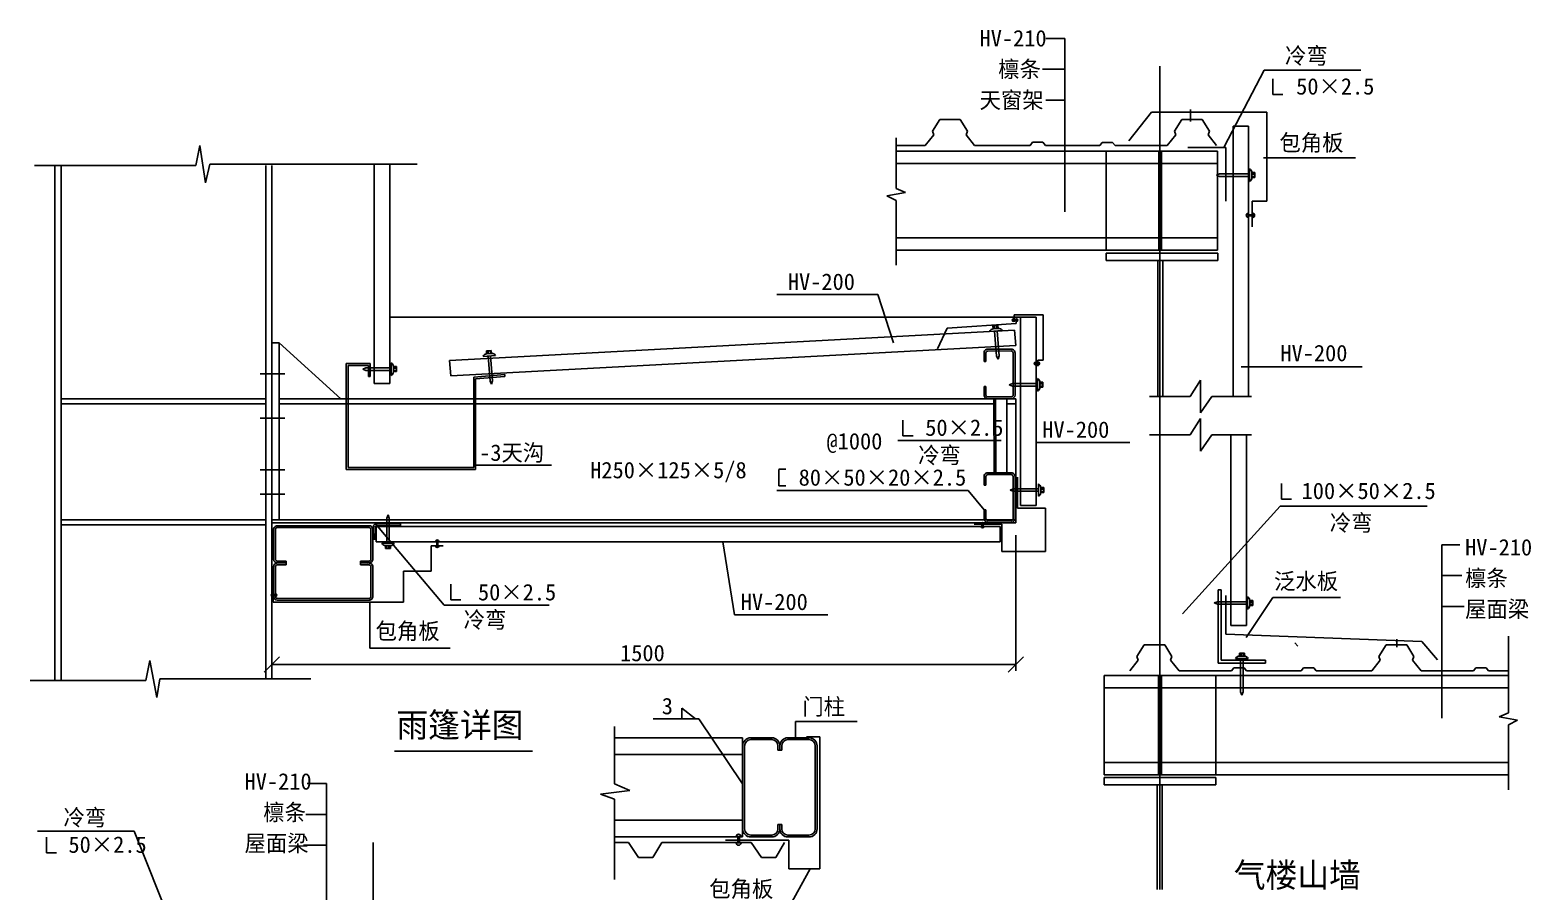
# Model space of a CAD drawing. Header units: metres. Extents: x -4917 to -2496, y 3037 to 6000.
# Drawn here: x -4917 to -2496, y 4609 to 6000 of the extents above; entities that cross this region are included whole.
import ezdxf

# ---------------------------------------------------------------- set-up
doc = ezdxf.new("R2010")
doc.units = ezdxf.units.M

# ---------------------------------------------------------------- blocks, each defined once
blk = doc.blocks.new('_ARCHTICK')
at = {"color": 6, "linetype": 'ByBlock'}
blk.add_lwpolyline([(-1.24, -1.24), (1.24, 1.24)], dxfattribs=at)

msp = doc.modelspace()

# ---------------------------------------------------------------- linework, layer by layer
for p, q in [((-3278.11, 5986.21), (-3247.69, 5986.21)), ((-3247.69, 5986.21), (-3247.69, 5706.22)), ((-3283.6, 5936.35), (-3247.69, 5936.35)), ((-3094.57, 4612.99), (-3094.57, 5941.5)), ((-2926.18, 5934.73), (-2990.85, 5811.05)), ((-2770.04, 5934.73), (-2926.18, 5934.73)), ((-2912.22, 5921.21), (-2912.22, 5895.92)), ((-3278.11, 5886.48), (-3247.69, 5886.48)), ((-2912.22, 5895.92), (-2895.91, 5895.92)), ((-3107.69, 5867.13), (-3144.36, 5821.14)), ((-3107.69, 5867.13), (-2921.65, 5867.13)), ((-3044.94, 5871.68), (-3044.94, 5852)), ((-2921.65, 5867.13), (-2921.65, 5723.55)), ((-3461.11, 5836.64), (-3449.4, 5855.26)), ((-3458.91, 5830.81), (-3461.11, 5836.64)), ((-3416.34, 5855.26), (-3449.4, 5855.26)), ((-3404.64, 5836.64), (-3416.34, 5855.26)), ((-3406.84, 5830.81), (-3404.64, 5836.64)), ((-3070.74, 5836.64), (-3059.03, 5855.26)), ((-3068.54, 5830.81), (-3070.74, 5836.64)), ((-3025.97, 5855.26), (-3059.03, 5855.26)), ((-3014.26, 5836.64), (-3025.97, 5855.26)), ((-3016.46, 5830.81), (-3014.26, 5836.64)), ((-2976.21, 5844.42), (-2976.21, 5408.57)), ((-2951.21, 5844.42), (-2976.21, 5844.42)), ((-2951.21, 5844.42), (-2951.21, 5408.57)), ((-4649.42, 5781.23), (-4643.15, 5813.37)), ((-4643.15, 5813.37), (-4633.58, 5753.34)), ((-3519.53, 5825.82), (-3519.53, 5744.12)), ((-3472.7, 5813.26), (-3519.53, 5813.26)), ((-3472.7, 5813.26), (-3458.91, 5830.81)), ((-3393.2, 5813.44), (-3406.84, 5830.81)), ((-3303.53, 5813.44), (-3393.2, 5813.44)), ((-3303.53, 5813.44), (-3299.59, 5818.56)), ((-3283.06, 5818.56), (-3299.59, 5818.56)), ((-3279.05, 5813.35), (-3283.06, 5818.56)), ((-3191.07, 5813.35), (-3279.05, 5813.35)), ((-3191.07, 5813.35), (-3187.14, 5818.47)), ((-3170.6, 5818.47), (-3187.14, 5818.47)), ((-3166.59, 5813.26), (-3170.6, 5818.47)), ((-3082.32, 5813.26), (-3166.59, 5813.26)), ((-3082.32, 5813.26), (-3068.54, 5830.81)), ((-3002.96, 5813.61), (-3016.46, 5830.81)), ((-3001.1, 5804.42), (-3519.53, 5804.42)), ((-3181.03, 5804.42), (-3181.03, 5644.42)), ((-3096.18, 5804.42), (-3096.18, 5644.42)), ((-3091.62, 5804.42), (-3091.62, 5644.42)), ((-3048.98, 5809.92), (-2988.1, 5809.92)), ((-3001.1, 5804.42), (-3001.1, 5644.42)), ((-2988.1, 5809.92), (-2988.1, 5723.69)), ((-2778.55, 5793.53), (-2926.99, 5793.53)), ((-4909.7, 5781.23), (-4649.42, 5781.23)), ((-4876.72, 5781.23), (-4876.72, 4950.61)), ((-4866.72, 5781.23), (-4866.72, 4950.61)), ((-4633.58, 5753.34), (-4626.88, 5783.47)), ((-4626.88, 5783.47), (-4292.63, 5783.47)), ((-4536.72, 5781.23), (-4536.72, 4952.86)), ((-4526.72, 5781.23), (-4526.72, 4952.86)), ((-4361.72, 5783.47), (-4361.72, 5429.52)), ((-4336.72, 5783.47), (-4336.72, 5429.52)), ((-3001.1, 5784.42), (-3519.53, 5784.42)), ((-2997.91, 5767.61), (-3003.18, 5765.61)), ((-2997.91, 5763.61), (-3003.18, 5765.61)), ((-2949.57, 5767.61), (-2997.91, 5767.61)), ((-2949.57, 5763.61), (-2997.91, 5763.61)), ((-2949.57, 5775.68), (-2949.57, 5755.53)), ((-2945.76, 5769.61), (-2940.9, 5769.61)), ((-2945.76, 5761.6), (-2945.76, 5769.61)), ((-2940.9, 5766.98), (-2945.76, 5766.98)), ((-2940.9, 5763.55), (-2945.76, 5763.55)), ((-2940.9, 5769.61), (-2940.9, 5761.6)), ((-3519.53, 5744.12), (-3504.56, 5737.72)), ((-2940.9, 5761.6), (-2945.76, 5761.6)), ((-3504.56, 5737.72), (-3534.49, 5732.38)), ((-3534.49, 5732.38), (-3519.53, 5724.91)), ((-3519.53, 5724.91), (-3519.53, 5620.28)), ((-2945.65, 5723.55), (-2945.65, 5682.32)), ((-2921.65, 5723.55), (-2945.65, 5723.55)), ((-2951.91, 5704.21), (-2951.86, 5697.24)), ((-2951.89, 5701.73), (-2944.53, 5701.78)), ((-2951.88, 5699.72), (-2944.51, 5699.78)), ((-2944.54, 5704.27), (-2944.5, 5697.29)), ((-3001.1, 5664.42), (-3519.53, 5664.42)), ((-3001.1, 5644.42), (-3519.53, 5644.42)), ((-3000.83, 5639.96), (-3180.83, 5639.96)), ((-3180.83, 5627.96), (-3180.83, 5639.96)), ((-3000.83, 5627.96), (-3180.83, 5627.96)), ((-3097.43, 5408.57), (-3097.43, 5627.96)), ((-3089.43, 5408.57), (-3089.43, 5627.96)), ((-3000.83, 5627.96), (-3000.83, 5639.96)), ((-3712.18, 5572.81), (-3549.46, 5572.81)), ((-3549.46, 5572.81), (-3524.01, 5495.02)), ((-3318.88, 5536.45), (-4336.72, 5536.45)), ((-3326.37, 5526.24), (-3437.24, 5518.83)), ((-3363.56, 5522.56), (-3355.57, 5523.2)), ((-3363.17, 5517.72), (-3363.56, 5522.56)), ((-3360.93, 5522.77), (-3360.54, 5517.93)), ((-3357.52, 5523.04), (-3357.13, 5518.2)), ((-3355.57, 5523.2), (-3355.18, 5518.36)), ((-3330.01, 5529.41), (-3330.01, 5534.09)), ((-3329.61, 5529.02), (-3329.61, 5540.15)), ((-3329.61, 5540.15), (-3282.76, 5540.15)), ((-3326.37, 5534.12), (-3326.37, 5526.24)), ((-3326.02, 5529.41), (-3326.02, 5534.09)), ((-3318.88, 5536.45), (-3318.88, 5232.54)), ((-3318.88, 5536.45), (-3293.88, 5536.45)), ((-3293.88, 5536.45), (-3293.88, 5232.54)), ((-3282.76, 5540.15), (-3282.76, 5466.91)), ((-4240.16, 5466.64), (-3328.8, 5515.5)), ((-3437.24, 5518.83), (-3453.01, 5485.45)), ((-3368.91, 5513.43), (-3348.83, 5515.04)), ((-3355.18, 5518.36), (-3363.17, 5517.72)), ((-3360.86, 5514.08), (-3357.64, 5473.81)), ((-3356.88, 5514.4), (-3353.66, 5474.13)), ((-3326.81, 5490.58), (-3328.8, 5515.5)), ((-4526.72, 5494.92), (-4514.72, 5494.92)), ((-4514.72, 5494.92), (-4514.72, 5209.68)), ((-4514.72, 5494.92), (-4415.67, 5404.92)), ((-4238.16, 5441.72), (-3326.81, 5490.58)), ((-4186.09, 5473.05), (-4166.01, 5474.66)), ((-4180.73, 5482.17), (-4172.75, 5482.81)), ((-4180.34, 5477.34), (-4180.73, 5482.17)), ((-4172.36, 5477.98), (-4180.34, 5477.34)), ((-4178.1, 5482.38), (-4177.72, 5477.55)), ((-4178.04, 5473.69), (-4174.82, 5433.43)), ((-4174.69, 5482.66), (-4174.31, 5477.82)), ((-4174.05, 5474.01), (-4170.83, 5433.75)), ((-4172.75, 5482.81), (-4172.36, 5477.98)), ((-3378, 5478.85), (-3377.98, 5464.85)), ((-3378, 5476.85), (-3377.98, 5464.85)), ((-3375, 5478.86), (-3374.98, 5464.86)), ((-3372.01, 5484.86), (-3334.01, 5484.92)), ((-3334, 5481.92), (-3372, 5481.86)), ((-3357.64, 5473.81), (-3355.23, 5468.72)), ((-3353.66, 5474.13), (-3355.23, 5468.72)), ((-3331, 5478.92), (-3330.9, 5410.92)), ((-3328, 5478.93), (-3327.9, 5410.93)), ((-4406.76, 5461.65), (-4368.29, 5461.65)), ((-4406.76, 5290.9), (-4406.76, 5461.65)), ((-4403.76, 5458.65), (-4370.97, 5458.65)), ((-4403.76, 5293.9), (-4403.76, 5458.65)), ((-4374.94, 5454.72), (-4380.21, 5452.72)), ((-4374.94, 5450.72), (-4380.21, 5452.72)), ((-4334.54, 5454.72), (-4374.94, 5454.72)), ((-4334.54, 5450.72), (-4374.94, 5450.72)), ((-4370.97, 5440.99), (-4370.97, 5458.65)), ((-4368.29, 5440.99), (-4368.29, 5461.65)), ((-4334.54, 5462.79), (-4334.54, 5442.65)), ((-4330.73, 5456.73), (-4325.88, 5456.73)), ((-4330.73, 5448.71), (-4330.73, 5456.73)), ((-4325.88, 5454.09), (-4330.73, 5454.09)), ((-4325.88, 5450.67), (-4330.73, 5450.67)), ((-4325.88, 5448.71), (-4330.73, 5448.71)), ((-4325.88, 5456.73), (-4325.88, 5448.71)), ((-4238.16, 5441.72), (-4240.16, 5466.64)), ((-3374.98, 5464.86), (-3377.98, 5464.85)), ((-3294.57, 5459.19), (-3294.57, 5463.87)), ((-3282.76, 5466.91), (-3291.11, 5466.91)), ((-3291.11, 5466.91), (-3291.11, 5457.64)), ((-3290.57, 5459.19), (-3290.57, 5463.87)), ((-2768.07, 5456.11), (-2963.2, 5456.11)), ((-4545.64, 5445.14), (-4506.01, 5445.14)), ((-4368.29, 5440.99), (-4370.97, 5440.99)), ((-4336.72, 5429.52), (-4361.72, 5429.52)), ((-4201.03, 5439.86), (-4151.17, 5443.89)), ((-4201.03, 5293.9), (-4201.03, 5439.86)), ((-4198.03, 5437.09), (-4150.93, 5440.9)), ((-4198.03, 5290.9), (-4198.03, 5437.09)), ((-4174.82, 5433.43), (-4172.41, 5428.33)), ((-4170.83, 5433.75), (-4172.41, 5428.33)), ((-4150.93, 5440.9), (-4151.17, 5443.89)), ((-3374.92, 5424.86), (-3377.92, 5424.85)), ((-3377.92, 5424.85), (-3377.9, 5412.85)), ((-3377.92, 5424.85), (-3377.9, 5410.85)), ((-3374.92, 5424.86), (-3374.9, 5410.86)), ((-3332.13, 5429.42), (-3337.4, 5427.42)), ((-3332.13, 5425.42), (-3337.4, 5427.42)), ((-3291.74, 5429.42), (-3332.13, 5429.42)), ((-3291.74, 5425.42), (-3332.13, 5425.42)), ((-3291.74, 5437.49), (-3291.74, 5417.34)), ((-3287.92, 5431.42), (-3283.07, 5431.42)), ((-3287.92, 5423.41), (-3287.92, 5431.42)), ((-3283.07, 5428.79), (-3287.92, 5428.79)), ((-3283.07, 5425.37), (-3287.92, 5425.37)), ((-3283.07, 5431.42), (-3283.07, 5423.41)), ((-3045.32, 5408.57), (-3028.83, 5434.91)), ((-3028.83, 5434.91), (-3028.83, 5382.22)), ((-4536.72, 5404.92), (-4866.72, 5404.92)), ((-4514.72, 5404.92), (-3326.72, 5404.92)), ((-3333.89, 5407.92), (-3371.89, 5407.86)), ((-3371.88, 5404.86), (-3333.89, 5404.92)), ((-3361.77, 5285.5), (-3361.95, 5404.87)), ((-3359.23, 5404.88), (-3359.04, 5285.5)), ((-3341.1, 5404.88), (-3340.91, 5285.5)), ((-3326.72, 5204.92), (-3326.72, 5404.92)), ((-3283.07, 5423.41), (-3287.92, 5423.41)), ((-3111.27, 5408.57), (-3045.32, 5408.57)), ((-3028.83, 5382.22), (-3010.7, 5408.57)), ((-3010.7, 5408.57), (-2946.4, 5408.57)), ((-4536.72, 5396.92), (-4866.72, 5396.92)), ((-4514.72, 5396.92), (-3363.57, 5396.92)), ((-3341.08, 5396.92), (-3326.72, 5396.92)), ((-4545.64, 5373.46), (-4506.01, 5373.46)), ((-3508.81, 5370.25), (-3508.81, 5344.96)), ((-3045.32, 5346.74), (-3028.83, 5373.08)), ((-3028.83, 5373.08), (-3028.83, 5320.39)), ((-3517.17, 5337.45), (-3350.34, 5337.45)), ((-3508.81, 5344.96), (-3492.5, 5344.96)), ((-3142.98, 5334.23), (-3293.88, 5334.23)), ((-3111.27, 5346.74), (-3045.32, 5346.74)), ((-3028.83, 5320.39), (-3010.7, 5346.74)), ((-3010.7, 5346.74), (-2946.4, 5346.74)), ((-2979.78, 5346.74), (-2979.78, 5039.07)), ((-2954.78, 5346.74), (-2954.78, 5039.07)), ((-4545.64, 5290.11), (-4506.01, 5290.11)), ((-4406.76, 5290.9), (-4198.03, 5290.9)), ((-4403.76, 5293.9), (-4201.03, 5293.9)), ((-4199.59, 5297.54), (-4075.87, 5297.54)), ((-3708.77, 5291.17), (-3697.75, 5291.17)), ((-3708.77, 5290.76), (-3708.77, 5264.67)), ((-3378, 5279.48), (-3377.98, 5265.48)), ((-3375, 5279.48), (-3374.98, 5265.48)), ((-3372.01, 5285.48), (-3334.01, 5285.54)), ((-3334.01, 5282.54), (-3372.01, 5282.48)), ((-3331, 5279.55), (-3330.9, 5211.55)), ((-3328, 5279.55), (-3327.9, 5211.55)), ((-3403.38, 5257.02), (-3712.2, 5257.02)), ((-3708.77, 5264.67), (-3697.75, 5264.67)), ((-3403.38, 5257.02), (-3377.92, 5225.48)), ((-3378, 5277.48), (-3377.98, 5265.48)), ((-3374.98, 5265.48), (-3377.98, 5265.48)), ((-3330.74, 5259.56), (-3336.01, 5257.56)), ((-3330.74, 5255.56), (-3336.01, 5257.56)), ((-3290.35, 5259.56), (-3330.74, 5259.56)), ((-3290.35, 5255.56), (-3330.74, 5255.56)), ((-3323.98, 5278.22), (-3323.98, 5228.22)), ((-3290.35, 5267.64), (-3290.35, 5247.49)), ((-3286.53, 5253.56), (-3286.53, 5261.57)), ((-3286.53, 5261.57), (-3281.68, 5261.57)), ((-3281.68, 5258.94), (-3286.53, 5258.94)), ((-3281.68, 5255.51), (-3286.53, 5255.51)), ((-3281.68, 5261.57), (-3281.68, 5253.56)), ((-2898.25, 5268.4), (-2898.25, 5243.11)), ((-4545.64, 5250.93), (-4506.01, 5250.93)), ((-3318.88, 5232.54), (-3293.88, 5232.54)), ((-3281.68, 5253.56), (-3286.53, 5253.56)), ((-2900.32, 5231.67), (-3057.84, 5058.07)), ((-2663.32, 5231.67), (-2900.32, 5231.67)), ((-2898.25, 5243.11), (-2881.93, 5243.11)), ((-4536.72, 5209.68), (-4866.72, 5209.68)), ((-4526.72, 5209.68), (-3326.72, 5209.68)), ((-4341.38, 5212.29), (-4339.38, 5217.56)), ((-4341.38, 5171.89), (-4341.38, 5212.29)), ((-4337.38, 5212.29), (-4339.38, 5217.56)), ((-4337.38, 5171.89), (-4337.38, 5212.29)), ((-3377.92, 5225.48), (-3377.9, 5211.48)), ((-3374.92, 5225.48), (-3377.92, 5225.48)), ((-3377.92, 5225.48), (-3377.9, 5213.48)), ((-3374.92, 5225.48), (-3374.9, 5211.48)), ((-3333.9, 5208.54), (-3371.89, 5208.48)), ((-3323.98, 5228.22), (-3278.98, 5228.22)), ((-3278.98, 5228.22), (-3278.98, 5158.22)), ((-4536.72, 5201.68), (-4866.72, 5201.68)), ((-4526.72, 5204.92), (-3326.72, 5204.92)), ((-4523.91, 5146.01), (-4523.97, 5194.01)), ((-4520.97, 5194.02), (-4520.91, 5146.02)), ((-4517.98, 5200.02), (-4369.98, 5200.13)), ((-4517.97, 5197.02), (-4369.97, 5197.13)), ((-4366.97, 5194.13), (-4366.91, 5146.13)), ((-4363.91, 5146.14), (-4363.97, 5194.13)), ((-4362.98, 5178.13), (-4363.09, 5197.53)), ((-4359.98, 5178.14), (-4360.09, 5197.54)), ((-4248.9, 5071.97), (-4359.85, 5202.87)), ((-4358.61, 5198.86), (-3351.73, 5198.86)), ((-4358.61, 5173.86), (-4358.61, 5198.86)), ((-4357.1, 5203.54), (-4319.1, 5203.54)), ((-4357.09, 5200.54), (-4319.1, 5200.54)), ((-4319.1, 5200.54), (-4319.1, 5203.54)), ((-3348.98, 5202.37), (-3393.98, 5202.37)), ((-3378.02, 5202.86), (-3382.69, 5202.86)), ((-3378.02, 5198.87), (-3382.69, 5198.87)), ((-3371.89, 5205.48), (-3333.89, 5205.54)), ((-3351.73, 5198.86), (-3351.73, 5173.86)), ((-3348.98, 5158.22), (-3348.98, 5202.37)), ((-3326.72, 5184.92), (-3326.72, 4966.13)), ((-4359.98, 5178.14), (-4362.98, 5178.13)), ((-4358.61, 5173.86), (-3351.73, 5173.86)), ((-4329.3, 5171.89), (-4349.45, 5171.89)), ((-4343.38, 5168.08), (-4335.37, 5168.08)), ((-4343.38, 5163.23), (-4343.38, 5168.08)), ((-4335.37, 5163.23), (-4343.38, 5163.23)), ((-4341.43, 5163.23), (-4341.43, 5168.08)), ((-4338.01, 5163.23), (-4338.01, 5168.08)), ((-4335.37, 5168.08), (-4335.37, 5163.23)), ((-4269.52, 5126.51), (-4269.52, 5167.89)), ((-4269.52, 5167.89), (-4250.37, 5167.89)), ((-4262.22, 5174.73), (-4257.54, 5174.73)), ((-4262.22, 5167.03), (-4257.54, 5167.03)), ((-3780.29, 5056.43), (-3799.15, 5173.86)), ((-3278.98, 5158.22), (-3348.98, 5158.22)), ((-2639.37, 5169.4), (-2639.37, 4889.4)), ((-2610.34, 5169.4), (-2639.37, 5169.4)), ((-4523.91, 5134.03), (-4523.97, 5086.03)), ((-4520.97, 5086.03), (-4520.91, 5134.03)), ((-4517.91, 5143.02), (-4503.91, 5143.04)), ((-4517.91, 5137.02), (-4503.91, 5137)), ((-4517.9, 5140.02), (-4503.9, 5140.04)), ((-4517.9, 5140.02), (-4503.9, 5140)), ((-4515.9, 5140.02), (-4503.9, 5140.04)), ((-4515.9, 5140.02), (-4503.9, 5140)), ((-4503.91, 5143.04), (-4503.9, 5140.04)), ((-4503.91, 5137), (-4503.9, 5140)), ((-4383.91, 5143.1), (-4369.91, 5143.13)), ((-4383.91, 5143.1), (-4383.9, 5140.1)), ((-4383.91, 5136.94), (-4383.9, 5139.94)), ((-4383.91, 5136.94), (-4369.91, 5136.92)), ((-4383.9, 5140.1), (-4369.9, 5140.13)), ((-4383.9, 5140.1), (-4371.9, 5140.12)), ((-4383.9, 5139.94), (-4369.9, 5139.92)), ((-4383.9, 5139.94), (-4371.9, 5139.92)), ((-4366.97, 5085.91), (-4366.91, 5133.91)), ((-4363.91, 5133.91), (-4363.97, 5085.91)), ((-4314.52, 5126.51), (-4269.52, 5126.51)), ((-4314.52, 5076.51), (-4314.52, 5126.51)), ((-2607.02, 5119.53), (-2639.37, 5119.53)), ((-4525.3, 5085.78), (-4525.3, 5090.45)), ((-4524.89, 5089.72), (-4524.89, 5076.51)), ((-4521.31, 5085.78), (-4521.31, 5090.45)), ((-4238.32, 5105.74), (-4238.32, 5080.45)), ((-3000.25, 5096.69), (-3000.25, 4978.2)), ((-3000.25, 5096.69), (-2995.25, 5096.69)), ((-2995.25, 5096.69), (-2995.25, 4983.2)), ((-2987.75, 5087.75), (-2987.75, 5024.94)), ((-2953.13, 5085.56), (-2953.13, 5065.41)), ((-4524.89, 5076.51), (-4314.52, 5076.51)), ((-4517.98, 5080.02), (-4369.98, 5079.92)), ((-4517.97, 5083.02), (-4369.97, 5082.92)), ((-4368.53, 5002.59), (-4368.53, 5076.51)), ((-4248.9, 5071.97), (-4079.55, 5071.97)), ((-4238.32, 5080.45), (-4222.01, 5080.45)), ((-3001.47, 5077.49), (-3006.75, 5075.49)), ((-3001.47, 5073.49), (-3006.75, 5075.49)), ((-2953.13, 5077.49), (-3001.47, 5077.49)), ((-2953.13, 5073.49), (-3001.47, 5073.49)), ((-2912.15, 5084.24), (-2955.03, 5019.69)), ((-2949.32, 5071.48), (-2949.32, 5079.49)), ((-2949.32, 5079.49), (-2944.47, 5079.49)), ((-2944.47, 5076.86), (-2949.32, 5076.86)), ((-2944.47, 5073.44), (-2949.32, 5073.44)), ((-2944.47, 5071.48), (-2949.32, 5071.48)), ((-2944.47, 5079.49), (-2944.47, 5071.48)), ((-2802.84, 5084.24), (-2912.15, 5084.24)), ((-2603.66, 5069.67), (-2639.37, 5069.67)), ((-4526.72, 5056.51), (-4526.72, 4966.13)), ((-3629.82, 5056.43), (-3780.29, 5056.43)), ((-2979.78, 5039.07), (-2954.78, 5039.07)), ((-2987.75, 5024.94), (-2671.52, 5013.35)), ((-2711.82, 5017.29), (-2711.82, 5004.41)), ((-2671.52, 5013.35), (-2646.25, 4983.62)), ((-2532.17, 5021.86), (-2532.17, 4898.01)), ((-4368.53, 5002.59), (-4239.39, 5002.59)), ((-3131.32, 4989.14), (-3119.61, 5007.76)), ((-3129.12, 4983.31), (-3131.32, 4989.14)), ((-3119.61, 5007.76), (-3086.55, 5007.76)), ((-3074.84, 4989.14), (-3086.55, 5007.76)), ((-3077.04, 4983.31), (-3074.84, 4989.14)), ((-2966.04, 4989.72), (-2966.04, 4994.58)), ((-2966.04, 4994.58), (-2958.03, 4994.58)), ((-2958.03, 4989.72), (-2966.04, 4989.72)), ((-2963.4, 4994.58), (-2963.4, 4989.72)), ((-2959.98, 4994.58), (-2959.98, 4989.72)), ((-2958.03, 4994.58), (-2958.03, 4989.72)), ((-2871.51, 5006), (-2876.71, 5011.2)), ((-2740.94, 4989.14), (-2729.23, 5007.76)), ((-2738.74, 4983.31), (-2740.94, 4989.14)), ((-2729.23, 5007.76), (-2696.17, 5007.76)), ((-2684.46, 4989.14), (-2696.17, 5007.76)), ((-2686.67, 4983.31), (-2684.46, 4989.14)), ((-4730.09, 4950.61), (-4723.82, 4982.76)), ((-4723.82, 4982.76), (-4712.58, 4922.72)), ((-4526.72, 4976.13), (-3326.72, 4976.13)), ((-3142.62, 4966.11), (-3129.12, 4983.31)), ((-3063.26, 4965.76), (-3077.04, 4983.31)), ((-3063.26, 4965.76), (-2978.99, 4965.76)), ((-3000.25, 4978.2), (-2923.93, 4978.2)), ((-2995.25, 4983.2), (-2923.93, 4983.2)), ((-2978.99, 4965.76), (-2974.98, 4970.97)), ((-2974.98, 4970.97), (-2958.44, 4970.97)), ((-2972.11, 4985.91), (-2951.96, 4985.91)), ((-2964.03, 4985.91), (-2964.03, 4958.31)), ((-2960.03, 4985.91), (-2960.03, 4958.31)), ((-2960.03, 4978.2), (-2960.03, 4938.31)), ((-2954.5, 4965.85), (-2958.44, 4970.97)), ((-2954.5, 4965.85), (-2866.53, 4965.85)), ((-2923.93, 4978.2), (-2923.93, 4983.2)), ((-2866.53, 4965.85), (-2862.52, 4971.06)), ((-2862.52, 4971.06), (-2845.98, 4971.06)), ((-2842.05, 4965.94), (-2845.98, 4971.06)), ((-2842.05, 4965.94), (-2752.38, 4965.94)), ((-2752.38, 4965.94), (-2738.74, 4983.31)), ((-2672.88, 4965.76), (-2686.67, 4983.31)), ((-2672.88, 4965.76), (-2588.61, 4965.76)), ((-2588.61, 4965.76), (-2584.6, 4970.97)), ((-2584.6, 4970.97), (-2568.06, 4970.97)), ((-2564.13, 4965.85), (-2568.06, 4970.97)), ((-2564.13, 4965.85), (-2532.17, 4965.85)), ((-4916.88, 4950.61), (-4730.09, 4950.61)), ((-4712.58, 4922.72), (-4707.55, 4952.86)), ((-4707.55, 4952.86), (-4463.93, 4952.86)), ((-3184.03, 4958.31), (-3184.03, 4798.31)), ((-3184.03, 4958.31), (-2532.17, 4958.31)), ((-3096.38, 4958.31), (-3096.38, 4798.31)), ((-3091.83, 4958.31), (-3091.83, 4798.31)), ((-3004.11, 4958.31), (-3004.11, 4798.31)), ((-2964.03, 4958.31), (-2964.03, 4931.93)), ((-2960.03, 4958.31), (-2960.03, 4931.93)), ((-3184.03, 4938.31), (-2532.17, 4938.31)), ((-2964.03, 4931.93), (-2962.03, 4926.66)), ((-2960.03, 4931.93), (-2962.03, 4926.66)), ((-3865.44, 4905.8), (-3865.44, 4888.51)), ((-3843.43, 4888.51), (-3865.44, 4905.8)), ((-2532.17, 4898.01), (-2547.14, 4891.6)), ((-2547.14, 4891.6), (-2517.21, 4886.26)), ((-3974.17, 4876.24), (-3974.17, 4783.52)), ((-3911.45, 4888.51), (-3837.79, 4888.51)), ((-3837.79, 4888.51), (-3767.31, 4783.88)), ((-3681.84, 4884.34), (-3681.84, 4857.97)), ((-3681.84, 4884.34), (-3582.87, 4884.34)), ((-2517.21, 4886.26), (-2532.17, 4878.79)), ((-2532.17, 4878.79), (-2532.17, 4774.16)), ((-3974.17, 4857.96), (-3767.31, 4857.96)), ((-3767.31, 4857.96), (-3767.31, 4697.97)), ((-3767.31, 4710.97), (-3767.31, 4844.97)), ((-3764.31, 4710.97), (-3764.31, 4844.97)), ((-3720.31, 4857.97), (-3754.31, 4857.97)), ((-3754.31, 4854.97), (-3720.31, 4854.97)), ((-3710.31, 4837.97), (-3710.31, 4844.97)), ((-3707.31, 4837.97), (-3707.31, 4844.97)), ((-3707.31, 4837.97), (-3707.31, 4844.97)), ((-3704.31, 4837.97), (-3704.31, 4844.97)), ((-3694.31, 4857.97), (-3660.31, 4857.97)), ((-3660.31, 4854.97), (-3694.31, 4854.97)), ((-3642.66, 4859.74), (-3664.13, 4859.74)), ((-3662, 4860.81), (-3662, 4856.97)), ((-3650.31, 4710.97), (-3650.31, 4844.97)), ((-3647.31, 4710.97), (-3647.31, 4844.97)), ((-3642.66, 4859.74), (-3642.66, 4646.49)), ((-4329.03, 4836.2), (-4106.48, 4836.2)), ((-3974.17, 4831.03), (-3767.31, 4831.03)), ((-3710.31, 4837.97), (-3707.31, 4837.97)), ((-3704.31, 4837.97), (-3707.31, 4837.97)), ((-3184.03, 4818.31), (-2532.17, 4818.31)), ((-3184.03, 4798.31), (-2532.17, 4798.31)), ((-4469.7, 4784.35), (-4438.67, 4784.35)), ((-4438.67, 4784.35), (-4438.67, 4504.36)), ((-3949.06, 4773.21), (-3996.86, 4767.02)), ((-3974.17, 4783.52), (-3949.06, 4773.21)), ((-3184.3, 4793.84), (-3004.3, 4793.84)), ((-3184.3, 4781.84), (-3184.3, 4793.84)), ((-3184.3, 4781.84), (-3004.3, 4781.84)), ((-3098.57, 4612.99), (-3098.57, 4781.84)), ((-3090.57, 4612.99), (-3090.57, 4781.84)), ((-3004.3, 4781.84), (-3004.3, 4793.84)), ((-3996.86, 4767.02), (-3974.17, 4758.78)), ((-3974.17, 4758.78), (-3974.17, 4629.43)), ((-4472.14, 4734.49), (-4438.67, 4734.49)), ((-3974.17, 4724.9), (-3767.31, 4724.9)), ((-4904.96, 4707.54), (-4748.82, 4707.54)), ((-4890.45, 4697.72), (-4890.45, 4672.43)), ((-4748.82, 4707.54), (-4684.15, 4544.98)), ((-3974.17, 4697.97), (-3767.31, 4697.97)), ((-3777.75, 4698.53), (-3769.96, 4698.53)), ((-3754.31, 4700.97), (-3720.31, 4700.97)), ((-3754.31, 4697.97), (-3720.31, 4697.97)), ((-3710.31, 4717.97), (-3707.31, 4717.97)), ((-3710.31, 4710.97), (-3710.31, 4717.97)), ((-3707.31, 4710.97), (-3707.31, 4717.97)), ((-3707.31, 4710.97), (-3707.31, 4717.97)), ((-3704.31, 4717.97), (-3707.31, 4717.97)), ((-3704.31, 4710.97), (-3704.31, 4717.97)), ((-3660.31, 4700.97), (-3694.31, 4700.97)), ((-3660.31, 4697.97), (-3694.31, 4697.97)), ((-4475.79, 4684.62), (-4438.67, 4684.62)), ((-4363.18, 4689.12), (-4363.18, 4032.95)), ((-3974.17, 4689.03), (-3951.72, 4689.03)), ((-3951.72, 4689.03), (-3935.3, 4664.78)), ((-3897.87, 4689.03), (-3912.18, 4664.78)), ((-3897.87, 4689.03), (-3753.6, 4689.03)), ((-3795.09, 4692.76), (-3692.66, 4692.76)), ((-3777.75, 4688.56), (-3769.96, 4688.56)), ((-3753.6, 4689.03), (-3737.18, 4664.78)), ((-3699.75, 4689.03), (-3714.06, 4664.78)), ((-3692.66, 4692.76), (-3692.66, 4646.49)), ((-4890.45, 4672.43), (-4874.13, 4672.43)), ((-3935.3, 4664.78), (-3912.18, 4664.78)), ((-3737.18, 4664.78), (-3714.06, 4664.78)), ((-3692.66, 4646.49), (-3642.66, 4646.49)), ((-3690.73, 4587.98), (-3658.37, 4646.49))]:
    msp.add_line(p, q)
for points in [[(-3330.01, 5530.94), (-3330.01, 5532.69), (-3326.02, 5532.69), (-3326.02, 5530.94)], [(-3294.57, 5460.72), (-3294.57, 5462.47), (-3290.57, 5462.47), (-3290.57, 5460.72)], [(-3379.54, 5198.87), (-3381.3, 5198.87), (-3381.3, 5202.86), (-3379.54, 5202.86)], [(-4260.69, 5174.73), (-4258.94, 5174.73), (-4258.94, 5167.03), (-4260.69, 5167.03)], [(-4525.3, 5087.3), (-4525.3, 5089.06), (-4521.31, 5089.06), (-4521.31, 5087.3)], [(-3775.21, 4698.53), (-3772.29, 4698.53), (-3772.29, 4688.56), (-3775.21, 4688.56)]]:
    msp.add_lwpolyline(points, close=True)
for centre, radius, start, end in [((-2952.42, 5769.66), 6.66, 359.6, 64.69), ((-2952.42, 5761.55), 6.66, 295.31, 0.4), ((-2951.32, 5700.73), 3.53, 99.51, 261.29), ((-2945.08, 5700.77), 3.53, 279.51, 81.29), ((-3330.01, 5531.75), 2.34, 90, 270), ((-3326.02, 5531.75), 2.34, 270, 90), ((-3362.68, 5511.08), 6.66, 94.18, 159.27), ((-3354.61, 5511.72), 6.66, 29.88, 94.97), ((-4179.86, 5470.69), 6.66, 94.18, 159.27), ((-4171.78, 5471.34), 6.66, 29.88, 94.97), ((-3372, 5478.86), 6, 90.09, 180.09), ((-3372, 5478.86), 3, 90.09, 180.09), ((-3334, 5478.92), 6, 0.09, 90.09), ((-3334, 5478.92), 3, 0.09, 90.09), ((-4337.39, 5456.77), 6.66, 359.6, 64.69), ((-4337.39, 5448.67), 6.66, 295.31, 0.4), ((-3294.57, 5461.53), 2.34, 90, 270), ((-3290.57, 5461.53), 2.34, 270, 90), ((-3294.59, 5431.47), 6.66, 359.6, 64.69), ((-3371.9, 5410.86), 6, 180.09, 270.12), ((-3371.9, 5410.86), 3, 180.09, 270.13), ((-3333.9, 5410.92), 3, 270.09, 0.09), ((-3333.9, 5410.92), 6, 270.09, 0.09), ((-3294.59, 5423.37), 6.66, 295.31, 0.4), ((-3372, 5279.48), 6, 90.09, 180.09), ((-3372, 5279.48), 3, 90.09, 180.09), ((-3334, 5279.54), 6, 0.09, 90.09), ((-3334, 5279.54), 3, 0.09, 90.09), ((-3293.19, 5261.62), 6.66, 359.6, 64.69), ((-3293.19, 5253.51), 6.66, 295.31, 0.4), ((-3371.9, 5211.48), 6, 180.09, 270.12), ((-3371.9, 5211.48), 3, 180.09, 270.13), ((-3333.9, 5211.54), 3, 270.09, 0.09), ((-3333.9, 5211.54), 6, 270.09, 0.09), ((-4517.97, 5194.02), 6, 90.09, 180.09), ((-4517.97, 5194.02), 3, 90.09, 180.09), ((-4369.97, 5194.13), 6, 0.09, 90.09), ((-4369.97, 5194.13), 3, 0.09, 90.09), ((-4357.09, 5197.54), 6, 90.09, 180.09), ((-4357.09, 5197.54), 3, 90.09, 180.09), ((-3380.35, 5202.86), 2.34, 0, 180), ((-3380.35, 5198.87), 2.34, 180, 0), ((-4343.43, 5174.74), 6.66, 205.31, 270.4), ((-4335.32, 5174.74), 6.66, 269.6, 334.69), ((-4259.88, 5174.73), 2.34, 0, 180), ((-4259.88, 5167.03), 2.34, 180, 0), ((-4517.91, 5146.02), 6, 180.09, 270.09), ((-4517.91, 5134.02), 6, 89.91, 179.91), ((-4517.91, 5146.02), 3, 180.09, 270.09), ((-4517.91, 5134.02), 3, 89.91, 179.91), ((-4369.91, 5146.13), 3, 270.09, 0.13), ((-4369.91, 5133.92), 3, 359.87, 89.91), ((-4369.91, 5146.13), 6, 270.09, 0.12), ((-4369.91, 5133.92), 6, 359.88, 89.91), ((-4525.3, 5088.11), 2.34, 90, 270), ((-4517.97, 5086.02), 6, 179.91, 269.91), ((-4521.31, 5088.11), 2.34, 270, 90), ((-4517.97, 5086.02), 3, 179.91, 269.91), ((-4369.97, 5085.92), 6, 269.91, 359.91), ((-4369.97, 5085.92), 3, 269.91, 359.91), ((-2955.98, 5079.54), 6.66, 359.6, 64.69), ((-2955.98, 5071.43), 6.66, 295.31, 0.4), ((-2966.09, 4983.06), 6.66, 89.6, 154.69), ((-2957.98, 4983.06), 6.66, 25.31, 90.4), ((-3754.31, 4844.97), 13, 90, 180), ((-3754.31, 4844.97), 10, 90, 180), ((-3720.31, 4844.97), 13, 0, 90), ((-3720.31, 4844.97), 10, 0, 90), ((-3694.31, 4844.97), 13, 90, 180), ((-3694.31, 4844.97), 10, 90, 180), ((-3660.31, 4844.97), 13, 0, 90), ((-3660.31, 4844.97), 10, 0, 90), ((-3773.86, 4698.53), 3.9, 0, 180), ((-3754.31, 4710.97), 13, 180, 270), ((-3754.31, 4710.97), 10, 180, 270), ((-3720.31, 4710.97), 13, 270, 0), ((-3720.31, 4710.97), 10, 270, 0), ((-3694.31, 4710.97), 13, 180, 270), ((-3694.31, 4710.97), 10, 180, 270), ((-3660.31, 4710.97), 10, 270, 0), ((-3660.31, 4710.97), 13, 270, 0), ((-3773.86, 4688.56), 3.9, 180, 0)]:
    msp.add_arc(centre, radius, start, end)

# ---------------------------------------------------------------- block references
at = {"xscale": 10, "yscale": 10, "zscale": 10, "rotation": 180}
msp.add_blockref('_ARCHTICK', (-4526.72, 4976.13), dxfattribs=at)
at = {"xscale": 10, "yscale": 10, "zscale": 10}
msp.add_blockref('_ARCHTICK', (-3326.72, 4976.13), dxfattribs=at)

# ---------------------------------------------------------------- texts
for s, height, p in [('HV-210', 26.5, (-3385.18, 5973.19)), ('冷弯', 26.5, (-2892.45, 5944.93)), ('檩条', 26.5, (-3355.03, 5923.33)), ('  50×2.5', 26.5, (-2910.52, 5895.55)), ('天窗架', 26.5, (-3385.18, 5873.46)), ('包角板', 26.5, (-2901.46, 5804.73)), ('HV-200', 26.5, (-3694.39, 5580.46)), ('HV-200', 26.5, (-2899.88, 5465.36)), ('  50×2.5', 26.5, (-3508.84, 5345.1)), ('HV-200', 26.5, (-3283.98, 5341.88)), ('-3天沟', 26.5, (-4192.4, 5304.71)), ('@1000', 26.5, (-3632.06, 5323.14)), ('冷弯', 26.5, (-3484.11, 5300.6)), ('H250×125×5/8', 26.5, (-4013.25, 5276.58)), ('  80×50×20×2.5', 26.5, (-3713.06, 5264.67)), ('  100×50×2.5', 26.5, (-2901.73, 5243.06)), ('冷弯', 26.5, (-2820.14, 5191.42)), ('HV-210', 26.5, (-2601.92, 5152.1)), ('泛水板', 26.5, (-2910.13, 5097.38)), ('檩条', 26.5, (-2601.92, 5102.24)), ('   50×2.5', 26.5, (-4248.36, 5079.62)), ('HV-200', 26.5, (-3770.42, 5064.08)), ('冷弯', 26.5, (-4217.3, 5035.12)), ('屋面梁', 26.5, (-2601.92, 5052.37)), ('包角板', 26.5, (-4359.44, 5016.9)), ('1500', 26.5, (-3965.09, 4981.49)), ('3', 26.5, (-3897.83, 4895.92)), ('门柱', 26.5, (-3671.06, 4895.02)), ('雨篷详图', 39.4, (-4325.86, 4858.9)), ('HV-210', 26.5, (-4570.76, 4774.39)), ('冷弯', 26.5, (-4862.89, 4716.12)), ('檩条', 26.5, (-4540.61, 4724.53)), ('  50×2.5', 26.5, (-4890.99, 4672.42)), ('屋面梁', 26.5, (-4570.76, 4674.66)), ('气楼山墙', 39.4, (-2975.04, 4616.83)), ('包角板', 26.5, (-3821.31, 4601.01))]:
    msp.add_text(s, height=height).set_placement(p)

doc.saveas('drawing.dxf')
